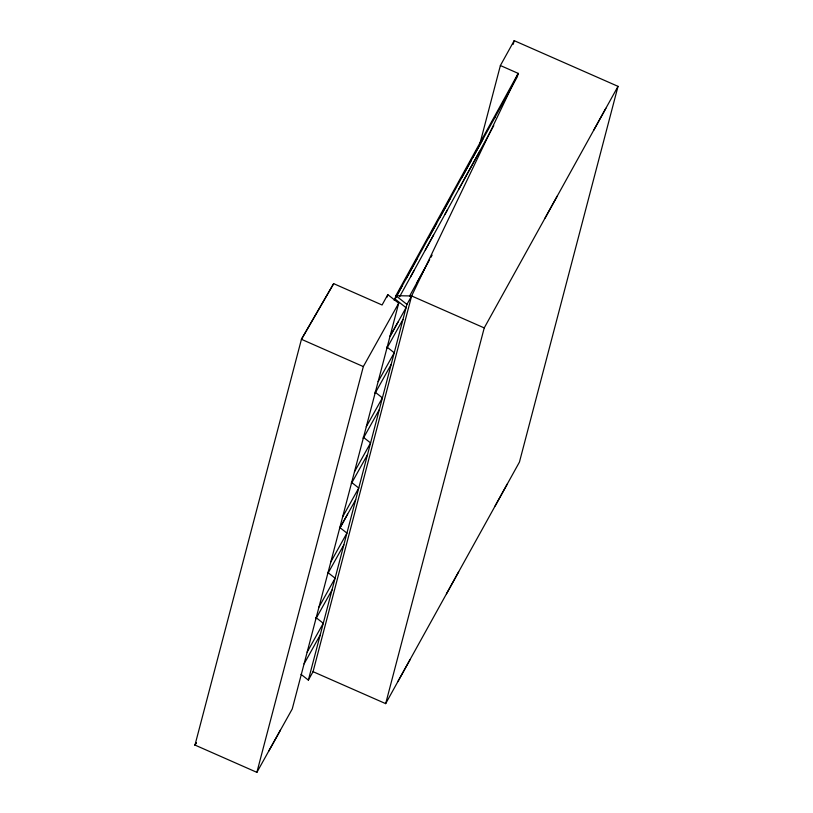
<?xml version="1.0" encoding="UTF-8"?>
<svg xmlns="http://www.w3.org/2000/svg" width="813" height="813" viewBox="0 0 813 813"><rect width="100%" height="100%" fill="white"/><g stroke="black" fill="none" stroke-linecap="round" stroke-linejoin="round"><path stroke-width="1.22" d="M256.878 772.35L363.33 366.572L398.705 303.188L387.791 294.621L382.08 304.997L333.655 283.646L301.44 339.295L194.978 745.064L256.878 772.35L292.243 708.966L398.705 303.188M387.151 297.07L387.791 294.621M394.884 299.377L395.86 295.688L518.216 73.383L500.391 65.528L514.182 40.65L618.022 86.351L519.446 462.069L385.667 703.631L313.056 671.68L411.632 295.962L518.216 73.383L517.251 77.062M300.983 674.312L308.361 680.105L406.927 304.387L411.632 295.962L484.233 327.913L385.667 703.631M479.782 144.104L500.391 65.528M513.216 44.329L514.182 40.65M394.214 300.414L402.089 286.085M436.662 223.26L394.996 298.981L406.063 307.68L389.955 336.531L398.004 322.1M471.245 160.435L428.36 238.351M472.861 157.509L495.107 117.092M505.828 97.611L516.743 77.774M410.545 276.887L433.583 234.998M445.118 214.063L479.7 151.238M492.028 128.83L458.654 189.459M409.508 296.196L424.843 268.341M461.733 177.722L482.78 139.49M494.304 118.556L506.235 96.879M406.114 278.778L417.242 258.554M439.487 218.138L450.615 197.925M399.62 296.725L414.163 270.302M425.28 250.089L447.536 209.673M492.607 127.763L493.786 125.639M416.53 283.432L429.691 259.53M430.91 257.325L432.12 255.119M545.045 218.118L557.21 196.157M593.693 130.273L605.858 108.312M484.233 327.913L618.022 86.351M397.821 681.68L409.996 659.719M446.469 593.836L458.644 571.874M495.117 505.991L507.292 484.03M386.876 348.279L402.984 319.418M378.126 381.622L394.234 352.761L386.856 346.968M375.047 393.36L391.155 364.498M366.297 426.703L382.405 397.852L375.027 392.049M363.218 438.451L379.325 409.589M354.468 471.794L370.576 442.933L363.198 437.14M351.389 483.532L367.496 454.67M342.639 516.885L358.757 488.024L351.368 482.221M347.618 514.192L339.56 528.623L355.667 499.761M330.81 561.966L346.927 533.104L339.539 527.312M327.73 573.704L343.848 544.852M318.981 607.057L335.098 578.195L327.71 572.393M315.901 618.795L332.019 589.933M307.151 652.138L323.269 623.276L315.891 617.484M304.072 663.875L320.19 635.024M308.361 680.105L313.056 671.68M268.666 751.222L280.465 730.094M333.655 283.646L301.44 339.295L363.33 366.572M411.632 295.962L395.86 295.688L406.927 304.387M196.248 742.889L194.978 745.064L196.248 742.889"/></g></svg>
